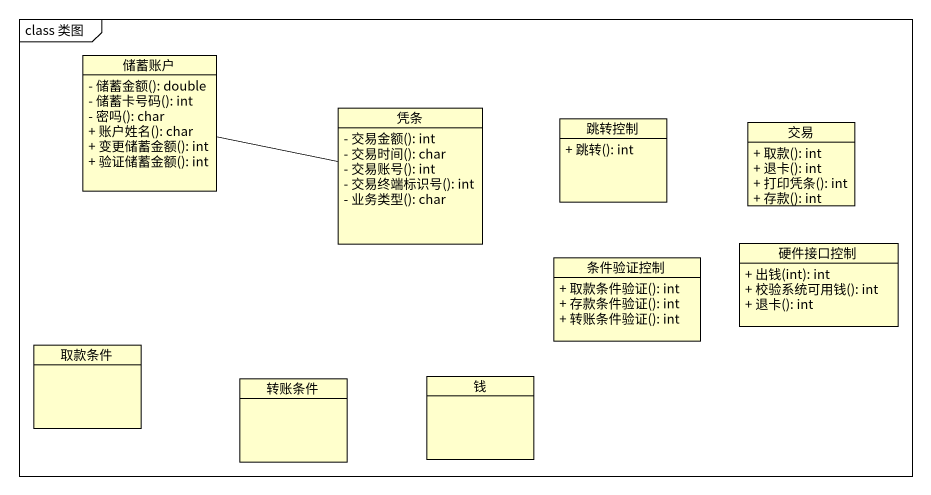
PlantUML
@startuml
mainframe class 类图
hide circle
hide empty members
skinparam classAttributeIconSize 0
class 储蓄账户 {
  - 储蓄金额(): double
  - 储蓄卡号码(): int
  - 密吗(): char
  + 账户姓名(): char
  + 变更储蓄金额(): int
  + 验证储蓄金额(): int
}
class 凭条 {
  - 交易金额(): int
  - 交易时间(): char
  - 交易账号(): int
  - 交易终端标识号(): int
  - 业务类型(): char
}
class 跳转控制 {
  + 跳转(): int
}
class 交易 {
  + 取款(): int
  + 退卡(): int
  + 打印凭条(): int
  + 存款(): int
}
class 硬件接口控制 {
  + 出钱(int): int
  + 校验系统可用钱(): int
  + 退卡(): int
}
class 条件验证控制 {
  + 取款条件验证(): int
  + 存款条件验证(): int
  + 转账条件验证(): int
}
class 取款条件
class 转账条件
class 钱
储蓄账户 -right- 凭条
@enduml
